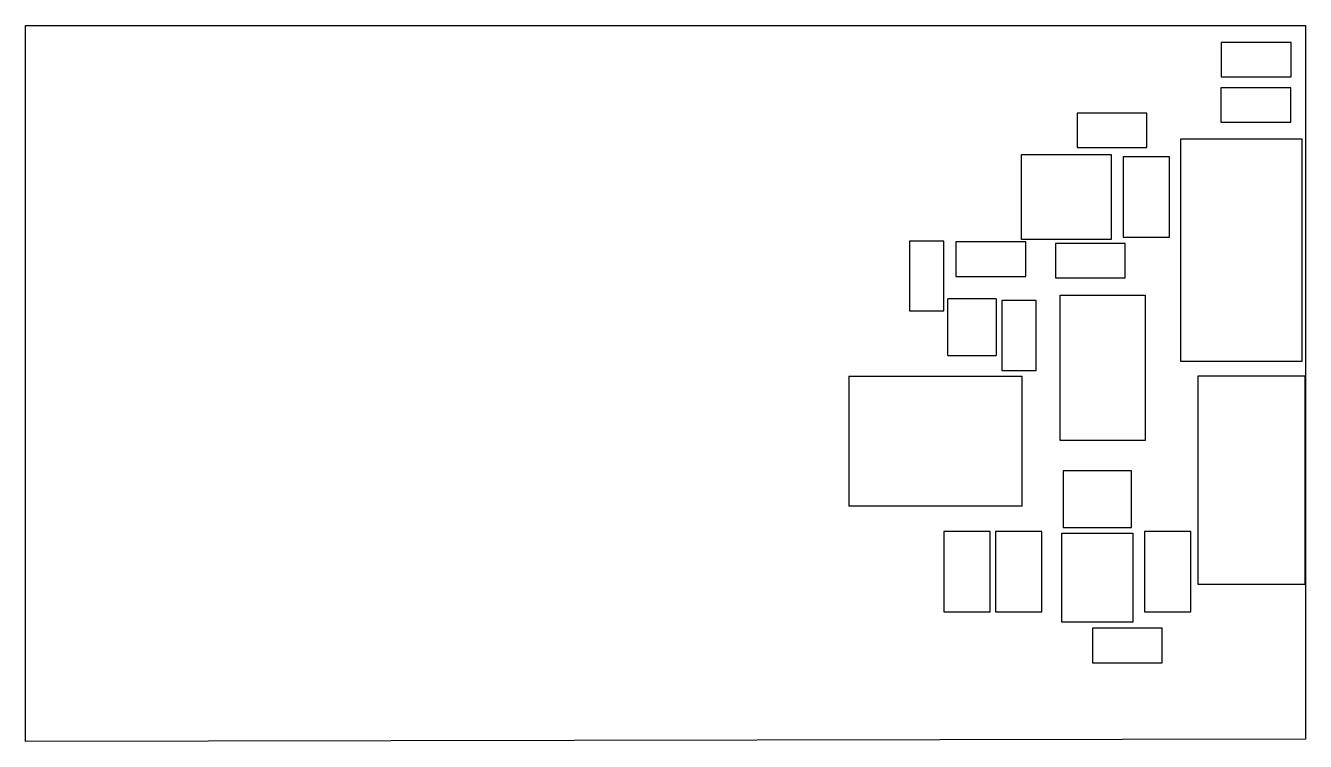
# Model space of a CAD drawing. Extents: x 54.1 to 108.3, y -71.2 to -40.9.
import ezdxf

# ---------------------------------------------------------------- set-up
doc = ezdxf.new("R2010")
doc.units = 0
doc.layers.add('BLACK', color=7, linetype='CONTINUOUS')

msp = doc.modelspace()

# ---------------------------------------------------------------- linework, layer by layer
at = {"layer": 'BLACK', "linetype": 'CONTINUOUS'}
for p, q in [((54.09, -40.87), (108.29, -40.87)), ((54.09, -71.17), (54.09, -40.87)), ((108.29, -40.87), (108.29, -71.07)), ((107.68, -41.58), (104.72, -41.58)), ((104.72, -41.58), (104.72, -43.04)), ((107.68, -43.04), (107.68, -41.58)), ((104.72, -43.04), (107.68, -43.04)), ((107.67, -43.5), (104.71, -43.5)), ((104.71, -43.5), (104.71, -44.96)), ((107.67, -44.96), (107.67, -43.5)), ((98.62, -44.57), (98.62, -46.03)), ((101.58, -44.57), (98.62, -44.57)), ((101.58, -46.03), (101.58, -44.57)), ((104.71, -44.96), (107.67, -44.96)), ((98.62, -46.03), (101.58, -46.03)), ((103, -45.68), (103, -55.08)), ((108.15, -45.68), (103, -45.68)), ((108.15, -55.08), (108.15, -45.68)), ((96.26, -46.33), (100.06, -46.33)), ((96.26, -49.93), (96.26, -46.33)), ((100.06, -46.33), (100.06, -49.93)), ((102.53, -46.42), (100.57, -46.42)), ((100.57, -46.42), (100.57, -49.82)), ((102.53, -49.82), (102.53, -46.42)), ((100.57, -49.82), (102.53, -49.82)), ((92.98, -49.99), (91.52, -49.99)), ((91.52, -49.99), (91.52, -52.95)), ((92.98, -52.95), (92.98, -49.99)), ((93.49, -50.03), (93.49, -51.49)), ((96.45, -50.03), (93.49, -50.03)), ((100.06, -49.93), (96.26, -49.93)), ((96.45, -51.49), (96.45, -50.03)), ((97.7, -50.09), (97.7, -51.55)), ((100.66, -50.09), (97.7, -50.09)), ((100.66, -51.55), (100.66, -50.09)), ((93.49, -51.49), (96.45, -51.49)), ((97.7, -51.55), (100.66, -51.55)), ((95.19, -52.44), (93.15, -52.44)), ((93.15, -54.84), (93.15, -52.44)), ((95.19, -52.44), (95.19, -54.84)), ((96.89, -52.51), (95.43, -52.51)), ((95.43, -52.51), (95.43, -55.47)), ((96.89, -55.47), (96.89, -52.51)), ((97.91, -58.43), (97.91, -52.28)), ((97.91, -52.28), (101.51, -52.28)), ((101.51, -52.28), (101.51, -58.43)), ((91.52, -52.95), (92.98, -52.95)), ((93.15, -54.84), (95.19, -54.84)), ((103, -55.08), (108.15, -55.08)), ((88.96, -55.71), (96.3, -55.71)), ((88.96, -55.71), (88.96, -61.21)), ((95.43, -55.47), (96.89, -55.47)), ((96.3, -61.21), (96.3, -55.71)), ((108.285, -55.71), (103.735, -55.71)), ((103.735, -55.71), (103.735, -64.51)), ((108.285, -61.76), (108.285, -55.71)), ((101.51, -58.43), (97.91, -58.43)), ((100.93, -59.7225), (98.03, -59.7225)), ((98.03, -59.7225), (98.03, -62.1225)), ((100.93, -62.1225), (100.93, -59.7225)), ((96.3, -61.21), (88.96, -61.21)), ((108.285, -64.51), (108.285, -61.76)), ((94.94, -62.28), (92.98, -62.28)), ((92.98, -62.28), (92.98, -65.68)), ((94.94, -65.68), (94.94, -62.28)), ((95.17, -62.28), (95.17, -65.68)), ((97.13, -62.28), (95.17, -62.28)), ((97.13, -65.68), (97.13, -62.28)), ((98.03, -62.1225), (100.93, -62.1225)), ((103.44, -62.2825), (101.48, -62.2825)), ((101.48, -62.2825), (101.48, -65.6825)), ((103.44, -65.6825), (103.44, -62.2825)), ((97.98, -66.1225), (97.98, -62.3625)), ((97.98, -62.3625), (100.98, -62.3625)), ((100.98, -62.3625), (100.98, -66.1225)), ((103.735, -64.51), (108.285, -64.51)), ((92.98, -65.68), (94.94, -65.68)), ((95.17, -65.68), (97.13, -65.68)), ((100.98, -66.1225), (97.98, -66.1225)), ((101.48, -65.6825), (103.44, -65.6825)), ((102.23, -66.38), (99.27, -66.38)), ((99.27, -66.38), (99.27, -67.84)), ((102.23, -67.84), (102.23, -66.38)), ((99.27, -67.84), (102.23, -67.84)), ((108.29, -71.07), (54.09, -71.17))]:
    msp.add_line(p, q, dxfattribs=at)

doc.saveas('drawing.dxf')
